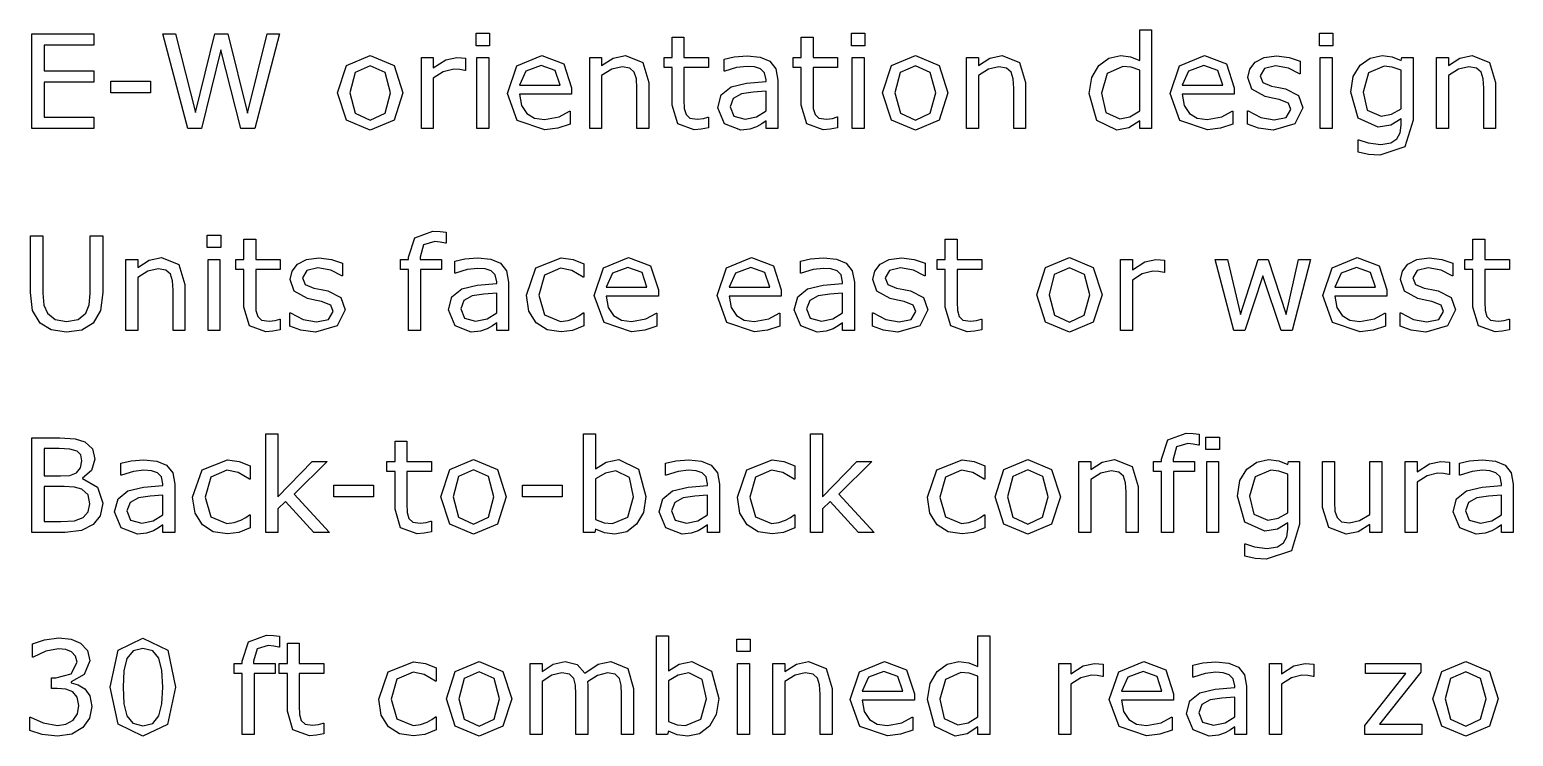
# Model space of a CAD drawing. Extents: x -17 to 192, y 167 to 459.
# Drawn here: x 4.96 to 32.18, y 185.7 to 198.66 of the extents above; entities that cross this region are included whole.
import ezdxf

# ---------------------------------------------------------------- set-up
doc = ezdxf.new("R2010")
doc.units = 0
doc.header["$MEASUREMENT"] = 0
doc.layers.add('Layer 1', color=7, linetype='Continuous')

msp = doc.modelspace()

# ---------------------------------------------------------------- linework, layer by layer
at = {"layer": 'Layer 1', "color": 7}
for points in [[(6.135664, 196.850332), (4.995038, 196.850332), (4.995038, 198.58162), (6.135664, 198.58162), (6.135664, 198.376981), (5.225256, 198.376981), (5.225256, 197.902592), (6.135664, 197.902592), (6.135664, 197.697953), (5.225256, 197.697953), (5.225256, 197.054971), (6.135664, 197.054971), (6.135664, 196.850332)], [(9.538941, 198.58162), (9.088969, 196.850332), (8.829682, 196.850332), (8.465752, 198.287452), (8.10996, 196.850332), (7.856487, 196.850332), (7.398376, 198.58162), (7.634408, 198.58162), (7.998339, 197.142175), (8.356456, 198.58162), (8.590163, 198.58162), (8.951768, 197.128221), (9.313373, 198.58162), (9.538941, 198.58162)], [(19.781326, 196.86196), (19.646451, 196.835216), (19.517389, 196.824765), (19.215082, 196.931736), (19.1116, 197.274736), (19.1116, 197.965393), (18.963935, 197.965393), (18.963935, 198.149101), (19.1116, 198.149101), (19.1116, 198.522335), (19.330191, 198.522335), (19.330191, 198.149101), (19.781326, 198.149101), (19.781326, 197.965393), (19.330191, 197.965393), (19.330191, 197.373569), (19.334842, 197.213112), (19.367399, 197.106144), (19.437162, 197.037543), (19.574363, 197.016614), (19.685984, 197.031722), (19.769699, 197.058464), (19.781328, 197.058464), (19.781326, 196.86196)], [(20.280132, 198.366517), (20.033636, 198.366517), (20.033636, 198.593246), (20.280132, 198.593246), (20.280132, 198.366517)], [(25.541432, 196.850332), (25.322841, 196.850332), (25.322841, 196.98637), (25.126342, 196.859635), (24.904262, 196.814288), (24.534518, 196.993347), (24.39848, 197.489826), (24.444989, 197.783995), (24.572888, 198.00375), (24.756597, 198.138624), (24.975188, 198.185132), (25.156572, 198.163039), (25.322841, 198.096764), (25.322841, 198.659519), (25.541432, 198.659519), (25.541432, 196.850332)], [(28.865643, 198.366517), (28.619147, 198.366517), (28.619147, 198.593246), (28.865643, 198.593246), (28.865643, 198.366517)], [(11.805079, 197.499129), (11.642298, 196.997998), (11.206279, 196.814288), (10.767934, 196.997998), (10.606316, 197.499129), (10.767934, 198.00026), (11.206279, 198.185132), (11.642298, 198.00026), (11.805079, 197.499129), (11.805079, 197.499129)], [(14.900235, 197.477037), (13.943317, 197.477037), (13.979362, 197.267749), (14.078193, 197.122408), (14.221207, 197.038691), (14.404917, 197.010788), (14.671179, 197.06311), (14.863028, 197.167755), (14.874653, 197.167755), (14.874653, 196.929397), (14.649086, 196.851494), (14.407241, 196.820101), (13.902621, 196.994509), (13.721237, 197.492152), (13.894482, 197.997934), (14.352593, 198.185132), (14.757219, 198.031653), (14.900233, 197.595633), (14.900235, 197.477037)], [(16.317588, 196.850332), (16.098997, 196.850332), (16.098997, 197.58982), (16.088533, 197.757251), (16.050163, 197.880499), (15.966447, 197.95259), (15.824596, 197.977011), (15.637398, 197.932828), (15.4502, 197.820045), (15.4502, 196.850332), (15.231609, 196.850332), (15.231609, 198.149088), (15.4502, 198.149088), (15.4502, 198.004911), (15.661815, 198.137462), (15.88622, 198.185132), (16.20713, 198.058397), (16.317588, 197.693304), (16.317588, 196.850332)], [(18.686045, 196.850332), (18.468617, 196.850332), (18.468617, 196.988696), (18.389552, 196.932885), (18.294209, 196.877073), (18.168635, 196.832891), (18.002367, 196.814291), (17.704711, 196.930562), (17.582626, 197.227056), (17.645412, 197.465413), (17.826796, 197.60959), (18.111662, 197.680517), (18.468617, 197.70842), (18.468617, 197.742141), (18.441874, 197.865389), (18.36746, 197.942126), (18.255839, 197.978173), (18.119801, 197.987486), (17.927953, 197.964229), (17.709362, 197.899118), (17.697736, 197.899118), (17.697736, 198.121196), (17.882608, 198.159565), (18.120966, 198.180494), (18.359323, 198.157237), (18.536056, 198.080497), (18.647677, 197.942134), (18.686047, 197.731682), (18.686045, 196.850332)], [(21.805618, 197.499129), (21.642838, 196.997998), (21.206818, 196.814288), (20.768474, 196.997998), (20.606856, 197.499129), (20.768474, 198.00026), (21.206818, 198.185132), (21.642838, 198.00026), (21.805618, 197.499129), (21.805618, 197.499129)], [(23.229948, 196.850332), (23.011357, 196.850332), (23.011357, 197.58982), (23.000893, 197.757251), (22.962523, 197.880499), (22.878807, 197.95259), (22.736956, 197.977011), (22.549758, 197.932828), (22.362561, 197.820045), (22.362561, 196.850332), (22.14397, 196.850332), (22.14397, 198.149088), (22.362561, 198.149088), (22.362561, 198.004911), (22.574175, 198.137462), (22.79858, 198.185132), (23.11949, 198.058397), (23.229948, 197.693304), (23.229948, 196.850332)], [(27.058779, 197.477037), (26.101862, 197.477037), (26.137906, 197.267749), (26.236738, 197.122408), (26.379752, 197.038691), (26.563461, 197.010788), (26.829724, 197.06311), (27.021573, 197.167755), (27.033189, 197.167755), (27.033189, 196.929397), (26.807621, 196.851494), (26.565776, 196.820101), (26.061156, 196.994509), (25.879773, 197.492152), (26.053018, 197.997934), (26.511129, 198.185132), (26.915753, 198.031653), (27.058768, 197.595633), (27.058779, 197.477037)], [(28.318004, 197.224728), (28.170337, 196.932885), (27.7692, 196.818939), (27.504101, 196.852658), (27.302949, 196.928233), (27.302949, 197.173568), (27.314565, 197.173568), (27.544784, 197.049156), (27.78779, 197.003811), (28.013357, 197.05032), (28.094749, 197.196822), (28.050566, 197.313093), (27.880807, 197.380533), (27.758723, 197.404954), (27.622685, 197.435185), (27.379676, 197.567736), (27.308752, 197.784), (27.341306, 197.935154), (27.442464, 198.061889), (27.607569, 198.147932), (27.833137, 198.180486), (28.068004, 198.151419), (28.266831, 198.082818), (28.266831, 197.849112), (28.255215, 197.849112), (28.051741, 197.952595), (27.816873, 197.995614), (27.614559, 197.949106), (27.532007, 197.813068), (27.582003, 197.692145), (27.740133, 197.62587), (27.875007, 197.597964), (28.000581, 197.572379), (28.235451, 197.452621), (28.318004, 197.224728), (28.318004, 197.224728)], [(30.337645, 196.997998), (30.187653, 196.513145), (29.726056, 196.358501), (29.523743, 196.373609), (29.330732, 196.414305), (29.330732, 196.637546), (29.342347, 196.637546), (29.512104, 196.586387), (29.744648, 196.554994), (29.92952, 196.581735), (30.043466, 196.656149), (30.101603, 196.765446), (30.119039, 196.908461), (30.119039, 197.027058), (29.929515, 196.908461), (29.70046, 196.870091), (29.330716, 197.037522), (29.194678, 197.511911), (29.241187, 197.800264), (29.370248, 198.010716), (29.553958, 198.138616), (29.769059, 198.185124), (29.957421, 198.161867), (30.119039, 198.093266), (30.132982, 198.149077), (30.337621, 198.149077), (30.337645, 196.997998)], [(31.85383, 196.850332), (31.635239, 196.850332), (31.635239, 197.58982), (31.624762, 197.757251), (31.586392, 197.880499), (31.502675, 197.95259), (31.360825, 197.977011), (31.173627, 197.932828), (30.986429, 197.820045), (30.986429, 196.850332), (30.767838, 196.850332), (30.767838, 198.149088), (30.986429, 198.149088), (30.986429, 198.004911), (31.198043, 198.137462), (31.422449, 198.185132), (31.743359, 198.058397), (31.853817, 197.693304), (31.85383, 196.850332)], [(11.579511, 197.499129), (11.48068, 197.873525), (11.206279, 197.996773), (10.929552, 197.873525), (10.831883, 197.499129), (10.930714, 197.128221), (11.206279, 197.002647), (11.479517, 197.127059), (11.579511, 197.499129), (11.579511, 197.499129)], [(12.953844, 197.91073), (12.942216, 197.91073), (12.846873, 197.927002), (12.73874, 197.932823), (12.543404, 197.887476), (12.362019, 197.772367), (12.362019, 196.850332), (12.143428, 196.850332), (12.143428, 198.149088), (12.362019, 198.149088), (12.362019, 197.957239), (12.591075, 198.104905), (12.794551, 198.149088), (12.877104, 198.145595), (12.953843, 198.135144), (12.953844, 197.91073)], [(13.380562, 196.850332), (13.161971, 196.850332), (13.161971, 198.149088), (13.380562, 198.149088), (13.380562, 196.850332)], [(14.687457, 197.644467), (14.600253, 197.91073), (14.340967, 198.004911), (14.060752, 197.90143), (13.943317, 197.644467), (14.687457, 197.644467)], [(20.266179, 196.850332), (20.047588, 196.850332), (20.047588, 198.149088), (20.266179, 198.149088), (20.266179, 196.850332)], [(21.580051, 197.499129), (21.48122, 197.873525), (21.206818, 197.996773), (20.930091, 197.873525), (20.832423, 197.499129), (20.931254, 197.128221), (21.206818, 197.002647), (21.480057, 197.127059), (21.580051, 197.499129), (21.580051, 197.499129)], [(25.322841, 197.170081), (25.322841, 197.915382), (25.164711, 197.970029), (25.012395, 197.985136), (24.726367, 197.857237), (24.624047, 197.49447), (24.703112, 197.142167), (24.956585, 197.022406), (25.144945, 197.063102), (25.322841, 197.170073), (25.322841, 197.170081)], [(26.846001, 197.644467), (26.758797, 197.91073), (26.499511, 198.004911), (26.219297, 197.90143), (26.101862, 197.644467), (26.846001, 197.644467)], [(28.851691, 196.850332), (28.633101, 196.850332), (28.633101, 198.149088), (28.851691, 198.149088), (28.851691, 196.850332)], [(30.119055, 197.207286), (30.119055, 197.915382), (29.956272, 197.971193), (29.807445, 197.988629), (29.523743, 197.867704), (29.420259, 197.516565), (29.496999, 197.185191), (29.751636, 197.072407), (29.942321, 197.108451), (30.119055, 197.207281), (30.119055, 197.207286)], [(7.171646, 197.502616), (6.44611, 197.502616), (6.44611, 197.713068), (7.171646, 197.713068), (7.171646, 197.502616)], [(18.468617, 197.170081), (18.468617, 197.531686), (18.232585, 197.51425), (18.018645, 197.480532), (17.866329, 197.396815), (17.808193, 197.242174), (17.87563, 197.073579), (18.081432, 197.017768), (18.291884, 197.061951), (18.468617, 197.170086), (18.468617, 197.170081)], [(12.595727, 194.743775), (12.584101, 194.743775), (12.489921, 194.764677), (12.387602, 194.776319), (12.182963, 194.713533), (12.120177, 194.48914), (12.120177, 194.444955), (12.514338, 194.444955), (12.514338, 194.261255), (12.127151, 194.261255), (12.127151, 193.14617), (11.90856, 193.14617), (11.90856, 194.261229), (11.760895, 194.261229), (11.760895, 194.444929), (11.90856, 194.444929), (11.90856, 194.48795), (12.02367, 194.84257), (12.356207, 194.966977), (12.487594, 194.960098), (12.595727, 194.943694), (12.595727, 194.743775)], [(6.298445, 193.841468), (6.256587, 193.512432), (6.121712, 193.27989), (5.912422, 193.150827), (5.63337, 193.110134), (5.349667, 193.153155), (5.146191, 193.27989), (5.010153, 193.510104), (4.969458, 193.841468), (4.969458, 194.877469), (5.199676, 194.877469), (5.199676, 193.829852), (5.218279, 193.607762), (5.283391, 193.460098), (5.421755, 193.346168), (5.633369, 193.307777), (5.844984, 193.345004), (5.98451, 193.460098), (6.04846, 193.611254), (6.068227, 193.824032), (6.068227, 194.877469), (6.298445, 194.877469), (6.298445, 193.841468)], [(8.462263, 194.662363), (8.215767, 194.662363), (8.215767, 194.889084), (8.462263, 194.889084), (8.462263, 194.662363)], [(9.555219, 193.157812), (9.420343, 193.131089), (9.291282, 193.120505), (8.988975, 193.227476), (8.885493, 193.570482), (8.885493, 194.261149), (8.737828, 194.261149), (8.737828, 194.444849), (8.885493, 194.444849), (8.885493, 194.81807), (9.104084, 194.81807), (9.104084, 194.444849), (9.555219, 194.444849), (9.555219, 194.261149), (9.104084, 194.261149), (9.104084, 193.669304), (9.108735, 193.50886), (9.141292, 193.401889), (9.211055, 193.333283), (9.348255, 193.312381), (9.459876, 193.327462), (9.543592, 193.354212), (9.55522, 193.354212), (9.555219, 193.157812)], [(22.424184, 193.157785), (22.289309, 193.131062), (22.160247, 193.120479), (21.857941, 193.22745), (21.754459, 193.570455), (21.754459, 194.261123), (21.606793, 194.261123), (21.606793, 194.444823), (21.754459, 194.444823), (21.754459, 194.818044), (21.97305, 194.818044), (21.97305, 194.444823), (22.424184, 194.444823), (22.424184, 194.261123), (21.97305, 194.261123), (21.97305, 193.669277), (21.977701, 193.508834), (22.010257, 193.401863), (22.08002, 193.333257), (22.217221, 193.312355), (22.328842, 193.327436), (22.412558, 193.354185), (22.424186, 193.354185), (22.424184, 193.157785)], [(32.106139, 193.157785), (31.971265, 193.131062), (31.842202, 193.120479), (31.539894, 193.22745), (31.436413, 193.570455), (31.436413, 194.261123), (31.288749, 194.261123), (31.288749, 194.444823), (31.436413, 194.444823), (31.436413, 194.818044), (31.655004, 194.818044), (31.655004, 194.444823), (32.106139, 194.444823), (32.106139, 194.261123), (31.655004, 194.261123), (31.655004, 193.669277), (31.65966, 193.508834), (31.692217, 193.401863), (31.76198, 193.333257), (31.89918, 193.312355), (32.010802, 193.327436), (32.094519, 193.354185), (32.106134, 193.354185), (32.106139, 193.157785)], [(7.80649, 193.14617), (7.587899, 193.14617), (7.587899, 193.885653), (7.577435, 194.053081), (7.539066, 194.17635), (7.45535, 194.248423), (7.313498, 194.272764), (7.1263, 194.228579), (6.939103, 194.115787), (6.939103, 193.14617), (6.720512, 193.14617), (6.720512, 194.444929), (6.939103, 194.444929), (6.939103, 194.300757), (7.150718, 194.433287), (7.375122, 194.480965), (7.696032, 194.35423), (7.806491, 193.989131), (7.80649, 193.14617)], [(8.448311, 193.14617), (8.22972, 193.14617), (8.22972, 194.444929), (8.448311, 194.444929), (8.448311, 193.14617)], [(10.747005, 193.520581), (10.59934, 193.228746), (10.198202, 193.11479), (9.933102, 193.148525), (9.731952, 193.22409), (9.731952, 193.469438), (9.74358, 193.469438), (9.973799, 193.345031), (10.216807, 193.299681), (10.442374, 193.346195), (10.523764, 193.492694), (10.479581, 193.608952), (10.309824, 193.676394), (10.187739, 193.700736), (10.051701, 193.730951), (9.808693, 193.863507), (9.737767, 194.079778), (9.770323, 194.230934), (9.871479, 194.357669), (10.036585, 194.443711), (10.262153, 194.476255), (10.497022, 194.447204), (10.695847, 194.378598), (10.695847, 194.144891), (10.684218, 194.144891), (10.480742, 194.24837), (10.245873, 194.291391), (10.04356, 194.244877), (9.961007, 194.108855), (10.011004, 193.987914), (10.169134, 193.921663), (10.304009, 193.893749), (10.429583, 193.868085), (10.664452, 193.748334), (10.747005, 193.520423), (10.747005, 193.520581)], [(13.74333, 193.14617), (13.525902, 193.14617), (13.525902, 193.28452), (13.446837, 193.22872), (13.351494, 193.172919), (13.22592, 193.128734), (13.059652, 193.110213), (12.761996, 193.226471), (12.63991, 193.522963), (12.702697, 193.761325), (12.884081, 193.905497), (13.168947, 193.976431), (13.525902, 194.004345), (13.525902, 194.038053), (13.499159, 194.161296), (13.424745, 194.238051), (13.313124, 194.274087), (13.177086, 194.283348), (12.985238, 194.260064), (12.766646, 194.194951), (12.755018, 194.194951), (12.755018, 194.417015), (12.93989, 194.45538), (13.178247, 194.476282), (13.416605, 194.452998), (13.593338, 194.376243), (13.704959, 194.237892), (13.743328, 194.027443), (13.74333, 193.14617)], [(15.124639, 193.227556), (14.916512, 193.14617), (14.708386, 193.117092), (14.450262, 193.157785), (14.249112, 193.283383), (14.117725, 193.494996), (14.071216, 193.793816), (14.245624, 194.293772), (14.708386, 194.475144), (14.926977, 194.443764), (15.124639, 194.367035), (15.124639, 194.124016), (15.113011, 194.124016), (14.906047, 194.243766), (14.699083, 194.285623), (14.404915, 194.160052), (14.297945, 193.793816), (14.40259, 193.432211), (14.699083, 193.306613), (14.833958, 193.324076), (14.957206, 193.369425), (15.046736, 193.420569), (15.113011, 193.468247), (15.124639, 193.468247), (15.124639, 193.227556)], [(16.491996, 193.772888), (15.535079, 193.772888), (15.571123, 193.563576), (15.669954, 193.418241), (15.812968, 193.334527), (15.996678, 193.306613), (16.26294, 193.358948), (16.454789, 193.46359), (16.466417, 193.46359), (16.466417, 193.225227), (16.24085, 193.147334), (15.999004, 193.115928), (15.494384, 193.290341), (15.313001, 193.787995), (15.486246, 194.293772), (15.944357, 194.480965), (16.348983, 194.32748), (16.491997, 193.891474), (16.491996, 193.772888)], [(18.747669, 193.772888), (17.790752, 193.772888), (17.826796, 193.563576), (17.925627, 193.418241), (18.068642, 193.334527), (18.252351, 193.306613), (18.518614, 193.358948), (18.710462, 193.46359), (18.722088, 193.46359), (18.722088, 193.225227), (18.496521, 193.147334), (18.254675, 193.115928), (17.750056, 193.290341), (17.568672, 193.787995), (17.741917, 194.293772), (18.200028, 194.480965), (18.604654, 194.32748), (18.747668, 193.891474), (18.747669, 193.772888)], [(20.088283, 193.14617), (19.870855, 193.14617), (19.870855, 193.28452), (19.79179, 193.22872), (19.696447, 193.172919), (19.570874, 193.128734), (19.404605, 193.110213), (19.106949, 193.226471), (18.984864, 193.522963), (19.047651, 193.761325), (19.229035, 193.905497), (19.513901, 193.976431), (19.870855, 194.004345), (19.870855, 194.038053), (19.844113, 194.161296), (19.769699, 194.238051), (19.658078, 194.274087), (19.52204, 194.283348), (19.330191, 194.260064), (19.1116, 194.194951), (19.099972, 194.194951), (19.099972, 194.417015), (19.284844, 194.45538), (19.523201, 194.476282), (19.761558, 194.452998), (19.938291, 194.376243), (20.049912, 194.237892), (20.088282, 194.027443), (20.088283, 193.14617)], [(21.437037, 193.520555), (21.289371, 193.22872), (20.888234, 193.114764), (20.623134, 193.148498), (20.421984, 193.224063), (20.421984, 193.469411), (20.433609, 193.469411), (20.663828, 193.345004), (20.906836, 193.299655), (21.132403, 193.346168), (21.213793, 193.492668), (21.16961, 193.608926), (20.999853, 193.676368), (20.877768, 193.70071), (20.74173, 193.730925), (20.498722, 193.863481), (20.427796, 194.079751), (20.460352, 194.230907), (20.561509, 194.357643), (20.726614, 194.443685), (20.952182, 194.476229), (21.187051, 194.447178), (21.385876, 194.378571), (21.385876, 194.144865), (21.374247, 194.144865), (21.170771, 194.248343), (20.935902, 194.291365), (20.733589, 194.244851), (20.651037, 194.108829), (20.701033, 193.987888), (20.859163, 193.921636), (20.994038, 193.893723), (21.119612, 193.868058), (21.354481, 193.748308), (21.437034, 193.520396), (21.437037, 193.520555)], [(24.632186, 193.794954), (24.469406, 193.293834), (24.033386, 193.110134), (23.595042, 193.293834), (23.433424, 193.794954), (23.595042, 194.296101), (24.033386, 194.480965), (24.469406, 194.296101), (24.632186, 193.794954), (24.632186, 193.794954)], [(25.780952, 194.206566), (25.769323, 194.206566), (25.673981, 194.22297), (25.565848, 194.228791), (25.370511, 194.183441), (25.189127, 194.068348), (25.189127, 193.14617), (24.970536, 193.14617), (24.970536, 194.444929), (25.189127, 194.444929), (25.189127, 194.253079), (25.418183, 194.400743), (25.621658, 194.444929), (25.704211, 194.441489), (25.780951, 194.43117), (25.780952, 194.206566)], [(28.457529, 194.444929), (28.119177, 193.14617), (27.916867, 193.14617), (27.583164, 194.147273), (27.25179, 193.14617), (27.05064, 193.14617), (26.708802, 194.444929), (26.936695, 194.444929), (27.17505, 193.439169), (27.49945, 194.444929), (27.679671, 194.444929), (28.012209, 193.439169), (28.237777, 194.444929), (28.457529, 194.444929)], [(29.859768, 193.772888), (28.902851, 193.772888), (28.938895, 193.563576), (29.037725, 193.418241), (29.18074, 193.334527), (29.364451, 193.306613), (29.630711, 193.358948), (29.82256, 193.46359), (29.834202, 193.46359), (29.834202, 193.225227), (29.608634, 193.147334), (29.366789, 193.115928), (28.862169, 193.290341), (28.680784, 193.787995), (28.85403, 194.293772), (29.31214, 194.480965), (29.716767, 194.32748), (29.859782, 193.891474), (29.859768, 193.772888)], [(31.11899, 193.520555), (30.971327, 193.22872), (30.57019, 193.114764), (30.305088, 193.148498), (30.103939, 193.224063), (30.103939, 193.469411), (30.115554, 193.469411), (30.345773, 193.345004), (30.588782, 193.299655), (30.81435, 193.346168), (30.895738, 193.492668), (30.851555, 193.608926), (30.681799, 193.676368), (30.559712, 193.70071), (30.423674, 193.730925), (30.180668, 193.863481), (30.109741, 194.079751), (30.142298, 194.230907), (30.243454, 194.357643), (30.408561, 194.443685), (30.634126, 194.476229), (30.868997, 194.447178), (31.067823, 194.378571), (31.067823, 194.144865), (31.056207, 194.144865), (30.852733, 194.248343), (30.617862, 194.291365), (30.415549, 194.244851), (30.332996, 194.108829), (30.382995, 193.987888), (30.541123, 193.921636), (30.675999, 193.893723), (30.801573, 193.868058), (31.036441, 193.748308), (31.118993, 193.520396), (31.11899, 193.520555)], [(16.279218, 193.940316), (16.192014, 194.206566), (15.932728, 194.300757), (15.652513, 194.197279), (15.535079, 193.940316), (16.279218, 193.940316)], [(18.534892, 193.940316), (18.447688, 194.206566), (18.188402, 194.300757), (17.908187, 194.197279), (17.790752, 193.940316), (18.534892, 193.940316)], [(24.406619, 193.794954), (24.307788, 194.169365), (24.033386, 194.292608), (23.756659, 194.169365), (23.658991, 193.794954), (23.757822, 193.424062), (24.033386, 193.29849), (24.306625, 193.422897), (24.406619, 193.794954), (24.406619, 193.794954)], [(29.646991, 193.940316), (29.559787, 194.206566), (29.300501, 194.300757), (29.020286, 194.197279), (28.902851, 193.940316), (29.646991, 193.940316)], [(13.525902, 193.465919), (13.525902, 193.827524), (13.28987, 193.810062), (13.075929, 193.776327), (12.923614, 193.692613), (12.865477, 193.537991), (12.932915, 193.369399), (13.138716, 193.313572), (13.349168, 193.357757), (13.525902, 193.465892), (13.525902, 193.465919)], [(19.870855, 193.465919), (19.870855, 193.827524), (19.634823, 193.810062), (19.420883, 193.776327), (19.268567, 193.692613), (19.210431, 193.537991), (19.277869, 193.369399), (19.48367, 193.313572), (19.694122, 193.357757), (19.870855, 193.465892), (19.870855, 193.465919)], [(6.30077, 189.974534), (6.251936, 189.746649), (6.120549, 189.583851), (5.905446, 189.474552), (5.608953, 189.442008), (4.995038, 189.442008), (4.995038, 191.173307), (5.507797, 191.173307), (5.7915, 191.159284), (5.971721, 191.101155), (6.110085, 190.972091), (6.153105, 190.784899), (6.090318, 190.57445), (5.922887, 190.436073), (5.922887, 190.426812), (6.199614, 190.272164), (6.30077, 189.974508), (6.30077, 189.974534)], [(10.459813, 189.442008), (10.171459, 189.442008), (9.650561, 190.01057), (9.50871, 189.875712), (9.50871, 189.442008), (9.290119, 189.442008), (9.290119, 191.2512), (9.50871, 191.2512), (9.50871, 190.090792), (10.140066, 190.740767), (10.41563, 190.740767), (9.812179, 190.140798), (10.459813, 189.442008)], [(12.329464, 189.453623), (12.194589, 189.4269), (12.065527, 189.416317), (11.763221, 189.523288), (11.659739, 189.866293), (11.659739, 190.556961), (11.512074, 190.556961), (11.512074, 190.740661), (11.659739, 190.740661), (11.659739, 191.113882), (11.87833, 191.113882), (11.87833, 190.740661), (12.329464, 190.740661), (12.329464, 190.556961), (11.87833, 190.556961), (11.87833, 189.965115), (11.882981, 189.804672), (11.915537, 189.697701), (11.9853, 189.629095), (12.122501, 189.608193), (12.234122, 189.623274), (12.317838, 189.650023), (12.329466, 189.650023), (12.329464, 189.453623)], [(16.26294, 190.101111), (16.216432, 189.808111), (16.093183, 189.589513), (15.911799, 189.451163), (15.694371, 189.405813), (15.50136, 189.432536), (15.338579, 189.502306), (15.324627, 189.442008), (15.119988, 189.442008), (15.119988, 191.2512), (15.338579, 191.2512), (15.338579, 190.604718), (15.533916, 190.727987), (15.76646, 190.776803), (16.129228, 190.600088), (16.26294, 190.101269), (16.26294, 190.101111)], [(20.453377, 189.442008), (20.165023, 189.442008), (19.644125, 190.01057), (19.502273, 189.875712), (19.502273, 189.442008), (19.283682, 189.442008), (19.283682, 191.2512), (19.502273, 191.2512), (19.502273, 190.090792), (20.133629, 190.740767), (20.409194, 190.740767), (19.805743, 190.140798), (20.453377, 189.442008)], [(26.412308, 191.039587), (26.400682, 191.039587), (26.306502, 191.060489), (26.204183, 191.07213), (25.999544, 191.009345), (25.936758, 190.784952), (25.936758, 190.740767), (26.330919, 190.740767), (26.330919, 190.557067), (25.943733, 190.557067), (25.943733, 189.442008), (25.725142, 189.442008), (25.725142, 190.557067), (25.577476, 190.557067), (25.577476, 190.740767), (25.725142, 190.740767), (25.725142, 190.783788), (25.840251, 191.138408), (26.172788, 191.262815), (26.304175, 191.255936), (26.412308, 191.239532), (26.412308, 191.039587)], [(26.785542, 190.958201), (26.539045, 190.958201), (26.539045, 191.184922), (26.785542, 191.184922), (26.785542, 190.958201)], [(5.913585, 190.75471), (5.892657, 190.860517), (5.825219, 190.930287), (5.692669, 190.968652), (5.499658, 190.976854), (5.225256, 190.976854), (5.225256, 190.476871), (5.522912, 190.476871), (5.694995, 190.487455), (5.813592, 190.533968), (5.890331, 190.623477), (5.913585, 190.754869), (5.913585, 190.75471)], [(7.619293, 189.442008), (7.401864, 189.442008), (7.401864, 189.580358), (7.3228, 189.524558), (7.227457, 189.468757), (7.101883, 189.424572), (6.935614, 189.406051), (6.637959, 189.522309), (6.515873, 189.818801), (6.57866, 190.057163), (6.760044, 190.201335), (7.04491, 190.272269), (7.401864, 190.300183), (7.401864, 190.333891), (7.375122, 190.457134), (7.300708, 190.533889), (7.189087, 190.569925), (7.053049, 190.579186), (6.8612, 190.555902), (6.642609, 190.490789), (6.630981, 190.490789), (6.630981, 190.712853), (6.815853, 190.751218), (7.05421, 190.77212), (7.292568, 190.748836), (7.469301, 190.672081), (7.580922, 190.53373), (7.619291, 190.323281), (7.619293, 189.442008)], [(9.000602, 189.523394), (8.792475, 189.442008), (8.584349, 189.41293), (8.326225, 189.453623), (8.125075, 189.579221), (7.993688, 189.790834), (7.947179, 190.089654), (8.121587, 190.58961), (8.584349, 190.770982), (8.80294, 190.739602), (9.000602, 190.662873), (9.000602, 190.419854), (8.988974, 190.419854), (8.78201, 190.539604), (8.575046, 190.581461), (8.280878, 190.45589), (8.173908, 190.089654), (8.278553, 189.728049), (8.575046, 189.602451), (8.709921, 189.619914), (8.833169, 189.665263), (8.922699, 189.716407), (8.988974, 189.764085), (9.000602, 189.764085), (9.000602, 189.523394)], [(13.700309, 190.090792), (13.537529, 189.589672), (13.101509, 189.405972), (12.663165, 189.589672), (12.501547, 190.090792), (12.663165, 190.591939), (13.101509, 190.776803), (13.537529, 190.591939), (13.700309, 190.090792), (13.700309, 190.090792)], [(13.474742, 190.090792), (13.375911, 190.465203), (13.101509, 190.588446), (12.824783, 190.465203), (12.727114, 190.090792), (12.825945, 189.7199), (13.101509, 189.594328), (13.374748, 189.718735), (13.474742, 190.090792), (13.474742, 190.090792)], [(16.037373, 190.09529), (15.960633, 190.447609), (15.712975, 190.568523), (15.519963, 190.526666), (15.338579, 190.420859), (15.338579, 189.67672), (15.497872, 189.618591), (15.650188, 189.602187), (15.933891, 189.720799), (16.037373, 190.095184), (16.037373, 190.09529)], [(17.612856, 189.442008), (17.395428, 189.442008), (17.395428, 189.580358), (17.316363, 189.524558), (17.22102, 189.468757), (17.095447, 189.424572), (16.929178, 189.406051), (16.631522, 189.522309), (16.509437, 189.818801), (16.572223, 190.057163), (16.753607, 190.201335), (17.038473, 190.272269), (17.395428, 190.300183), (17.395428, 190.333891), (17.368685, 190.457134), (17.294271, 190.533889), (17.182651, 190.569925), (17.046613, 190.579186), (16.854764, 190.555902), (16.636173, 190.490789), (16.624544, 190.490789), (16.624544, 190.712853), (16.809417, 190.751218), (17.047774, 190.77212), (17.286131, 190.748836), (17.462864, 190.672081), (17.574485, 190.53373), (17.612855, 190.323281), (17.612856, 189.442008)], [(18.994165, 189.523394), (18.786039, 189.442008), (18.577912, 189.41293), (18.319789, 189.453623), (18.118639, 189.579221), (17.987251, 189.790834), (17.940743, 190.089654), (18.115151, 190.58961), (18.577912, 190.770982), (18.796503, 190.739602), (18.994165, 190.662873), (18.994165, 190.419854), (18.982537, 190.419854), (18.775573, 190.539604), (18.568609, 190.581461), (18.274442, 190.45589), (18.167472, 190.089654), (18.272116, 189.728049), (18.568609, 189.602451), (18.703485, 189.619914), (18.826733, 189.665263), (18.916262, 189.716407), (18.982537, 189.764085), (18.994165, 189.764085), (18.994165, 189.523394)], [(22.481158, 189.523394), (22.273031, 189.442008), (22.064905, 189.41293), (21.806781, 189.453623), (21.605631, 189.579221), (21.474244, 189.790834), (21.427735, 190.089654), (21.602143, 190.58961), (22.064905, 190.770982), (22.283495, 190.739602), (22.481158, 190.662873), (22.481158, 190.419854), (22.469529, 190.419854), (22.262566, 190.539604), (22.055602, 190.581461), (21.761434, 190.45589), (21.654464, 190.089654), (21.759109, 189.728049), (22.055602, 189.602451), (22.190477, 189.619914), (22.313725, 189.665263), (22.403254, 189.716407), (22.469529, 189.764085), (22.481158, 189.764085), (22.481158, 189.523394)], [(23.86828, 190.090792), (23.7055, 189.589672), (23.269481, 189.405972), (22.831136, 189.589672), (22.669518, 190.090792), (22.831136, 190.591939), (23.269481, 190.776803), (23.7055, 190.591939), (23.86828, 190.090792), (23.86828, 190.090792)], [(23.642713, 190.090792), (23.543882, 190.465203), (23.269481, 190.588446), (22.992754, 190.465203), (22.895085, 190.090792), (22.993916, 189.7199), (23.269481, 189.594328), (23.542719, 189.718735), (23.642713, 190.090792), (23.642713, 190.090792)], [(25.29261, 189.442008), (25.074019, 189.442008), (25.074019, 190.181491), (25.063555, 190.348919), (25.025185, 190.472188), (24.941469, 190.544261), (24.799618, 190.568602), (24.61242, 190.524417), (24.425223, 190.411625), (24.425223, 189.442008), (24.206631, 189.442008), (24.206631, 190.740767), (24.425223, 190.740767), (24.425223, 190.596595), (24.636837, 190.729125), (24.861242, 190.776803), (25.182152, 190.650068), (25.29261, 190.284969), (25.29261, 189.442008)], [(26.771598, 189.442008), (26.553007, 189.442008), (26.553007, 190.740767), (26.771598, 190.740767), (26.771598, 189.442008)], [(28.257552, 189.589672), (28.107562, 189.104823), (27.645963, 188.950175), (27.443649, 188.965256), (27.250639, 189.005975), (27.250639, 189.229204), (27.262254, 189.229204), (27.432013, 189.178034), (27.664555, 189.146654), (27.849427, 189.173403), (27.963375, 189.247804), (28.021509, 189.357103), (28.038945, 189.50011), (28.038945, 189.618723), (27.849422, 189.50011), (27.620367, 189.461746), (27.250623, 189.629174), (27.114585, 190.103571), (27.161093, 190.391914), (27.290154, 190.602363), (27.473865, 190.730263), (27.688968, 190.776776), (27.877327, 190.753493), (28.038945, 190.684913), (28.052889, 190.740714), (28.257525, 190.740714), (28.257552, 189.589672)], [(28.038961, 189.798957), (28.038961, 190.50706), (27.876182, 190.562861), (27.727354, 190.580323), (27.443649, 190.459409), (27.340168, 190.108281), (27.416908, 189.776891), (27.671543, 189.664125), (27.862228, 189.700162), (28.038961, 189.798983), (28.038961, 189.798957)], [(29.764437, 189.442008), (29.545843, 189.442008), (29.545843, 189.586179), (29.33423, 189.452485), (29.110988, 189.405972), (28.792404, 189.530379), (28.678456, 189.897805), (28.678456, 190.740767), (28.897049, 190.740767), (28.897049, 190.001284), (28.906362, 189.831527), (28.945896, 189.71175), (29.027285, 189.63735), (29.172625, 189.614066), (29.357497, 189.658252), (29.545857, 189.771043), (29.545857, 190.74074), (29.76445, 190.74074), (29.764437, 189.442008)], [(31.005056, 190.502404), (30.99344, 190.502404), (30.898095, 190.518808), (30.789963, 190.524629), (30.594627, 190.479279), (30.413242, 190.364186), (30.413242, 189.442008), (30.194651, 189.442008), (30.194651, 190.740767), (30.413242, 190.740767), (30.413242, 190.548917), (30.642299, 190.696581), (30.845774, 190.740767), (30.928327, 190.737327), (31.005066, 190.727008), (31.005056, 190.502404)], [(32.178238, 189.442008), (31.960811, 189.442008), (31.960811, 189.580358), (31.881746, 189.524558), (31.786404, 189.468757), (31.66083, 189.424572), (31.494561, 189.406051), (31.196905, 189.522309), (31.074818, 189.818801), (31.137606, 190.057163), (31.318989, 190.201335), (31.603855, 190.272269), (31.960811, 190.300183), (31.960811, 190.333891), (31.934067, 190.457134), (31.859653, 190.533889), (31.748034, 190.569925), (31.611996, 190.579186), (31.420147, 190.555902), (31.201556, 190.490789), (31.189941, 190.490789), (31.189941, 190.712853), (31.374813, 190.751218), (31.613171, 190.77212), (31.851528, 190.748836), (32.028262, 190.672081), (32.139881, 190.53373), (32.178251, 190.323281), (32.178238, 189.442008)], [(6.06125, 189.965221), (6.029857, 190.131511), (5.915911, 190.236154), (5.779873, 190.273354), (5.586861, 190.282615), (5.225256, 190.282615), (5.225256, 189.638487), (5.529888, 189.638487), (5.777547, 189.653569), (5.935677, 189.711697), (6.03102, 189.815176), (6.06125, 189.965168), (6.06125, 189.965221)], [(11.262089, 190.094284), (10.536553, 190.094284), (10.536553, 190.304734), (11.262089, 190.304734), (11.262089, 190.094284)], [(14.72699, 190.094232), (14.001453, 190.094232), (14.001453, 190.304681), (14.72699, 190.304681), (14.72699, 190.094232)], [(7.401864, 189.761757), (7.401864, 190.123362), (7.165833, 190.1059), (6.951892, 190.072165), (6.799576, 189.988451), (6.74144, 189.833829), (6.808878, 189.665237), (7.014679, 189.60941), (7.225131, 189.653595), (7.401864, 189.76173), (7.401864, 189.761757)], [(17.395428, 189.761757), (17.395428, 190.123362), (17.159396, 190.1059), (16.945456, 190.072165), (16.79314, 189.988451), (16.735004, 189.833829), (16.802442, 189.665237), (17.008243, 189.60941), (17.218695, 189.653595), (17.395428, 189.76173), (17.395428, 189.761757)], [(31.960811, 189.761757), (31.960811, 190.123362), (31.72478, 190.1059), (31.510838, 190.072165), (31.358523, 189.988451), (31.300386, 189.833829), (31.367823, 189.665237), (31.573626, 189.60941), (31.784078, 189.653595), (31.960811, 189.76173), (31.960811, 189.761757)], [(9.541266, 187.335425), (9.529638, 187.335425), (9.435457, 187.356327), (9.333138, 187.367968), (9.1285, 187.305183), (9.065713, 187.08079), (9.065713, 187.036605), (9.459874, 187.036605), (9.459874, 186.852905), (9.072691, 186.852905), (9.072691, 185.737846), (8.854099, 185.737846), (8.854099, 186.852905), (8.706434, 186.852905), (8.706434, 187.036605), (8.854099, 187.036605), (8.854099, 187.079626), (8.969209, 187.434246), (9.301746, 187.558653), (9.433133, 187.551774), (9.541266, 187.53537), (9.541266, 187.335425)], [(5.969395, 186.571521), (6.06125, 186.445949), (6.097295, 186.250608), (6.054274, 186.033174), (5.933351, 185.861089), (5.72755, 185.740174), (5.469427, 185.70181), (5.185723, 185.736682), (4.956668, 185.811109), (4.956668, 186.054102), (4.974109, 186.054102), (5.206653, 185.945967), (5.464776, 185.902946), (5.620581, 185.927287), (5.754293, 185.999386), (5.833358, 186.112152), (5.8601, 186.267964), (5.82987, 186.421449), (5.748479, 186.517943), (5.621743, 186.566785), (5.461288, 186.580807), (5.356643, 186.580807), (5.356643, 186.773821), (5.438034, 186.773821), (5.719412, 186.847084), (5.825219, 187.063354), (5.798476, 187.172653), (5.724062, 187.250546), (5.617092, 187.292403), (5.488031, 187.304045), (5.253162, 187.264516), (5.018293, 187.152889), (5.006664, 187.152889), (5.006664, 187.395908), (5.226418, 187.470335), (5.493843, 187.505208), (5.717085, 187.481924), (5.891493, 187.407497), (6.018229, 187.272639), (6.061249, 187.087775), (5.95893, 186.835442), (5.71941, 186.700584), (5.71941, 186.68418), (5.847309, 186.644651), (5.969395, 186.571415), (5.969395, 186.571521)], [(7.633245, 186.604064), (7.486743, 185.919218), (7.034445, 185.70181), (6.57866, 185.92271), (6.435645, 186.601736), (6.580985, 187.28309), (7.034445, 187.504017), (7.489068, 187.279598), (7.633245, 186.604064), (7.633245, 186.604064)], [(7.327451, 186.076195), (7.382098, 186.297122), (7.397214, 186.604064), (7.382098, 186.911033), (7.326288, 187.131934), (7.214667, 187.266818), (7.034445, 187.312168), (6.853061, 187.266818), (6.740278, 187.129632), (6.68563, 186.905213), (6.671679, 186.601736), (6.684469, 186.298286), (6.739116, 186.079687), (6.847249, 185.94131), (7.034447, 185.893659), (7.215831, 185.939008), (7.327452, 186.076195), (7.327451, 186.076195)], [(10.354006, 185.749461), (10.219131, 185.722738), (10.090069, 185.712155), (9.787762, 185.819126), (9.68428, 186.162131), (9.68428, 186.852799), (9.536615, 186.852799), (9.536615, 187.036499), (9.68428, 187.036499), (9.68428, 187.40972), (9.902872, 187.40972), (9.902872, 187.036499), (10.354006, 187.036499), (10.354006, 186.852799), (9.902872, 186.852799), (9.902872, 186.260953), (9.907523, 186.10051), (9.940079, 185.993539), (10.009842, 185.924933), (10.147043, 185.904031), (10.258664, 185.919112), (10.342379, 185.945861), (10.354008, 185.945861), (10.354006, 185.749461)], [(17.600066, 186.397107), (17.553558, 186.104108), (17.430309, 185.88551), (17.248925, 185.747159), (17.031497, 185.70181), (16.838486, 185.728533), (16.675705, 185.798303), (16.661753, 185.737846), (16.457114, 185.737846), (16.457114, 187.547038), (16.675705, 187.547038), (16.675705, 186.900556), (16.871042, 187.023825), (17.103586, 187.072641), (17.466354, 186.895926), (17.600066, 186.397107), (17.600066, 186.397107)], [(18.175612, 187.254039), (17.929116, 187.254039), (17.929116, 187.48076), (18.175612, 187.48076), (18.175612, 187.254039)], [(22.573012, 185.737846), (22.354421, 185.737846), (22.354421, 185.873895), (22.157922, 185.747159), (21.935843, 185.70181), (21.566098, 185.880853), (21.43006, 186.377343), (21.476569, 186.671506), (21.604468, 186.891269), (21.788177, 187.026127), (22.006769, 187.072641), (22.188153, 187.050416), (22.354421, 186.984138), (22.354421, 187.546906), (22.573012, 187.546906), (22.573012, 185.737846)], [(12.415506, 185.819232), (12.207379, 185.737846), (11.999252, 185.708768), (11.741129, 185.749461), (11.539979, 185.875059), (11.408592, 186.086672), (11.362083, 186.385492), (11.536491, 186.885448), (11.999252, 187.06682), (12.217843, 187.03544), (12.415506, 186.958711), (12.415506, 186.715692), (12.403877, 186.715692), (12.196914, 186.835442), (11.98995, 186.877299), (11.695782, 186.751728), (11.588812, 186.385492), (11.693457, 186.023887), (11.98995, 185.898289), (12.124825, 185.915752), (12.248073, 185.961075), (12.337602, 186.012245), (12.403877, 186.059923), (12.415506, 186.059923), (12.415506, 185.819232)], [(13.802628, 186.38663), (13.639848, 185.88551), (13.203829, 185.70181), (12.765484, 185.88551), (12.603866, 186.38663), (12.765484, 186.887777), (13.203829, 187.072641), (13.639848, 186.887777), (13.802628, 186.38663), (13.802628, 186.38663)], [(16.03621, 185.737846), (15.817619, 185.737846), (15.817619, 186.477329), (15.809481, 186.638963), (15.778087, 186.76337), (15.701348, 186.838935), (15.557171, 186.864599), (15.373461, 186.818085), (15.189752, 186.701828), (15.195565, 186.639042), (15.197893, 186.569272), (15.197893, 185.737846), (14.979302, 185.737846), (14.979302, 186.477329), (14.971163, 186.640127), (14.93977, 186.764534), (14.863031, 186.838935), (14.718854, 186.864599), (14.538632, 186.820414), (14.359574, 186.707622), (14.359574, 185.737846), (14.140983, 185.737846), (14.140983, 187.036605), (14.359574, 187.036605), (14.359574, 186.892433), (14.563049, 187.024963), (14.780478, 187.072641), (15.004882, 187.01684), (15.143246, 186.862191), (15.385091, 187.022661), (15.618798, 187.072641), (15.933894, 186.942413), (16.036213, 186.580807), (16.03621, 185.737846)], [(18.161659, 185.737846), (17.943068, 185.737846), (17.943068, 187.036605), (18.161659, 187.036605), (18.161659, 185.737846)], [(19.680169, 185.737846), (19.461578, 185.737846), (19.461578, 186.477329), (19.451114, 186.644757), (19.412744, 186.768026), (19.329029, 186.840099), (19.187177, 186.86444), (18.999979, 186.820255), (18.812782, 186.707463), (18.812782, 185.737846), (18.594191, 185.737846), (18.594191, 187.036605), (18.812782, 187.036605), (18.812782, 186.892433), (19.024396, 187.024963), (19.248801, 187.072641), (19.569711, 186.945906), (19.68017, 186.580807), (19.680169, 185.737846)], [(21.188215, 186.364564), (20.231298, 186.364564), (20.267342, 186.155252), (20.366173, 186.009917), (20.509187, 185.926203), (20.692897, 185.898289), (20.959159, 185.950624), (21.151008, 186.055266), (21.162636, 186.055266), (21.162636, 185.816903), (20.937069, 185.73901), (20.695224, 185.707604), (20.190604, 185.882017), (20.00922, 186.379671), (20.182465, 186.885448), (20.640576, 187.072641), (21.045202, 186.919156), (21.188216, 186.48315), (21.188215, 186.364564)], [(24.65079, 186.798242), (24.639161, 186.798242), (24.543818, 186.814646), (24.435686, 186.820467), (24.240349, 186.775117), (24.058965, 186.660024), (24.058965, 185.737846), (23.840374, 185.737846), (23.840374, 187.036605), (24.058965, 187.036605), (24.058965, 186.844755), (24.28802, 186.992419), (24.491496, 187.036605), (24.574049, 187.033165), (24.650789, 187.022582), (24.65079, 186.798242)], [(25.943733, 186.364564), (24.986816, 186.364564), (25.02286, 186.155252), (25.121691, 186.009917), (25.264705, 185.926203), (25.448414, 185.898289), (25.714677, 185.950624), (25.906526, 186.055266), (25.918151, 186.055266), (25.918151, 185.816903), (25.692584, 185.73901), (25.450739, 185.707604), (24.946119, 185.882017), (24.764735, 186.379671), (24.93798, 186.885448), (25.396091, 187.072641), (25.800717, 186.919156), (25.943731, 186.48315), (25.943733, 186.364564)], [(27.284347, 185.737846), (27.066918, 185.737846), (27.066918, 185.876196), (26.987852, 185.820396), (26.89251, 185.764595), (26.766936, 185.72041), (26.600669, 185.701889), (26.303013, 185.818147), (26.180927, 186.114639), (26.243714, 186.353001), (26.425098, 186.497173), (26.709963, 186.568107), (27.066918, 186.596021), (27.066918, 186.629729), (27.040176, 186.752972), (26.965762, 186.829727), (26.85414, 186.865763), (26.718102, 186.875024), (26.526255, 186.85174), (26.307663, 186.786627), (26.296038, 186.786627), (26.296038, 187.008691), (26.48091, 187.047056), (26.719267, 187.067958), (26.957625, 187.044674), (27.134359, 186.967919), (27.245978, 186.829568), (27.284348, 186.619119), (27.284347, 185.737846)], [(28.515666, 186.798242), (28.50405, 186.798242), (28.408708, 186.814646), (28.300576, 186.820467), (28.105239, 186.775117), (27.923854, 186.660024), (27.923854, 185.737846), (27.705264, 185.737846), (27.705264, 187.036605), (27.923854, 187.036605), (27.923854, 186.844755), (28.152912, 186.992419), (28.356387, 187.036605), (28.438939, 187.033165), (28.515679, 187.022582), (28.515666, 186.798242)], [(30.500424, 185.737846), (29.451654, 185.737846), (29.451654, 185.899453), (30.208584, 186.854042), (29.467932, 186.854042), (29.467932, 187.036605), (30.48066, 187.036605), (30.48066, 186.880792), (29.720241, 185.92271), (30.500424, 185.92271), (30.500424, 185.737846)], [(31.902664, 186.38663), (31.739882, 185.88551), (31.303862, 185.70181), (30.86552, 185.88551), (30.703902, 186.38663), (30.86552, 186.887777), (31.303862, 187.072641), (31.739882, 186.887777), (31.902664, 186.38663), (31.902664, 186.38663)], [(13.577061, 186.38663), (13.47823, 186.761041), (13.203829, 186.884284), (12.927102, 186.761041), (12.829433, 186.38663), (12.928264, 186.015738), (13.203829, 185.890166), (13.477067, 186.014573), (13.577061, 186.38663), (13.577061, 186.38663)], [(17.374499, 186.391287), (17.297759, 186.743605), (17.050101, 186.86452), (16.857089, 186.822663), (16.675705, 186.716856), (16.675705, 185.972716), (16.834998, 185.914587), (16.987314, 185.898183), (17.271017, 186.016796), (17.374499, 186.391181), (17.374499, 186.391287)], [(20.975438, 186.531992), (20.888234, 186.798242), (20.628947, 186.892433), (20.348732, 186.788955), (20.231298, 186.531992), (20.975438, 186.531992)], [(22.354421, 186.057595), (22.354421, 186.802898), (22.196292, 186.857535), (22.043976, 186.872616), (21.757947, 186.744717), (21.655628, 186.381947), (21.734693, 186.029628), (21.988165, 185.909878), (22.176526, 185.950571), (22.354421, 186.057542), (22.354421, 186.057595)], [(25.730955, 186.531992), (25.643751, 186.798242), (25.384465, 186.892433), (25.10425, 186.788955), (24.986816, 186.531992), (25.730955, 186.531992)], [(31.677096, 186.38663), (31.578264, 186.761041), (31.303862, 186.884284), (31.027138, 186.761041), (30.92947, 186.38663), (31.028299, 186.015738), (31.303862, 185.890166), (31.577103, 186.014573), (31.677096, 186.38663), (31.677096, 186.38663)], [(27.066918, 186.057595), (27.066918, 186.4192), (26.830886, 186.401738), (26.616947, 186.368003), (26.464631, 186.284289), (26.406494, 186.129667), (26.473932, 185.961048), (26.679732, 185.905248), (26.890184, 185.949433), (27.066918, 186.057568), (27.066918, 186.057595)]]:
    msp.add_lwpolyline(points, dxfattribs=at)
for points in [[(13.394514, 198.366517), (13.148018, 198.366517), (13.148018, 198.593246), (13.394514, 198.593246), (13.394514, 198.366517)], [(17.412869, 196.861947), (17.277993, 196.835203), (17.148932, 196.824752), (16.846625, 196.931723), (16.743143, 197.274723), (16.743143, 197.96538), (16.595478, 197.96538), (16.595478, 198.149088), (16.743143, 198.149088), (16.743143, 198.522322), (16.961734, 198.522322), (16.961734, 198.149088), (17.412869, 198.149088), (17.412869, 197.96538), (16.961734, 197.96538), (16.961734, 197.373555), (16.966385, 197.213099), (16.998942, 197.106131), (17.068705, 197.03753), (17.205905, 197.016601), (17.317526, 197.031709), (17.401242, 197.05845), (17.412869, 197.05845), (17.412869, 196.861947)]]:
    msp.add_lwpolyline(points, close=True, dxfattribs=at)

doc.saveas('drawing.dxf')
